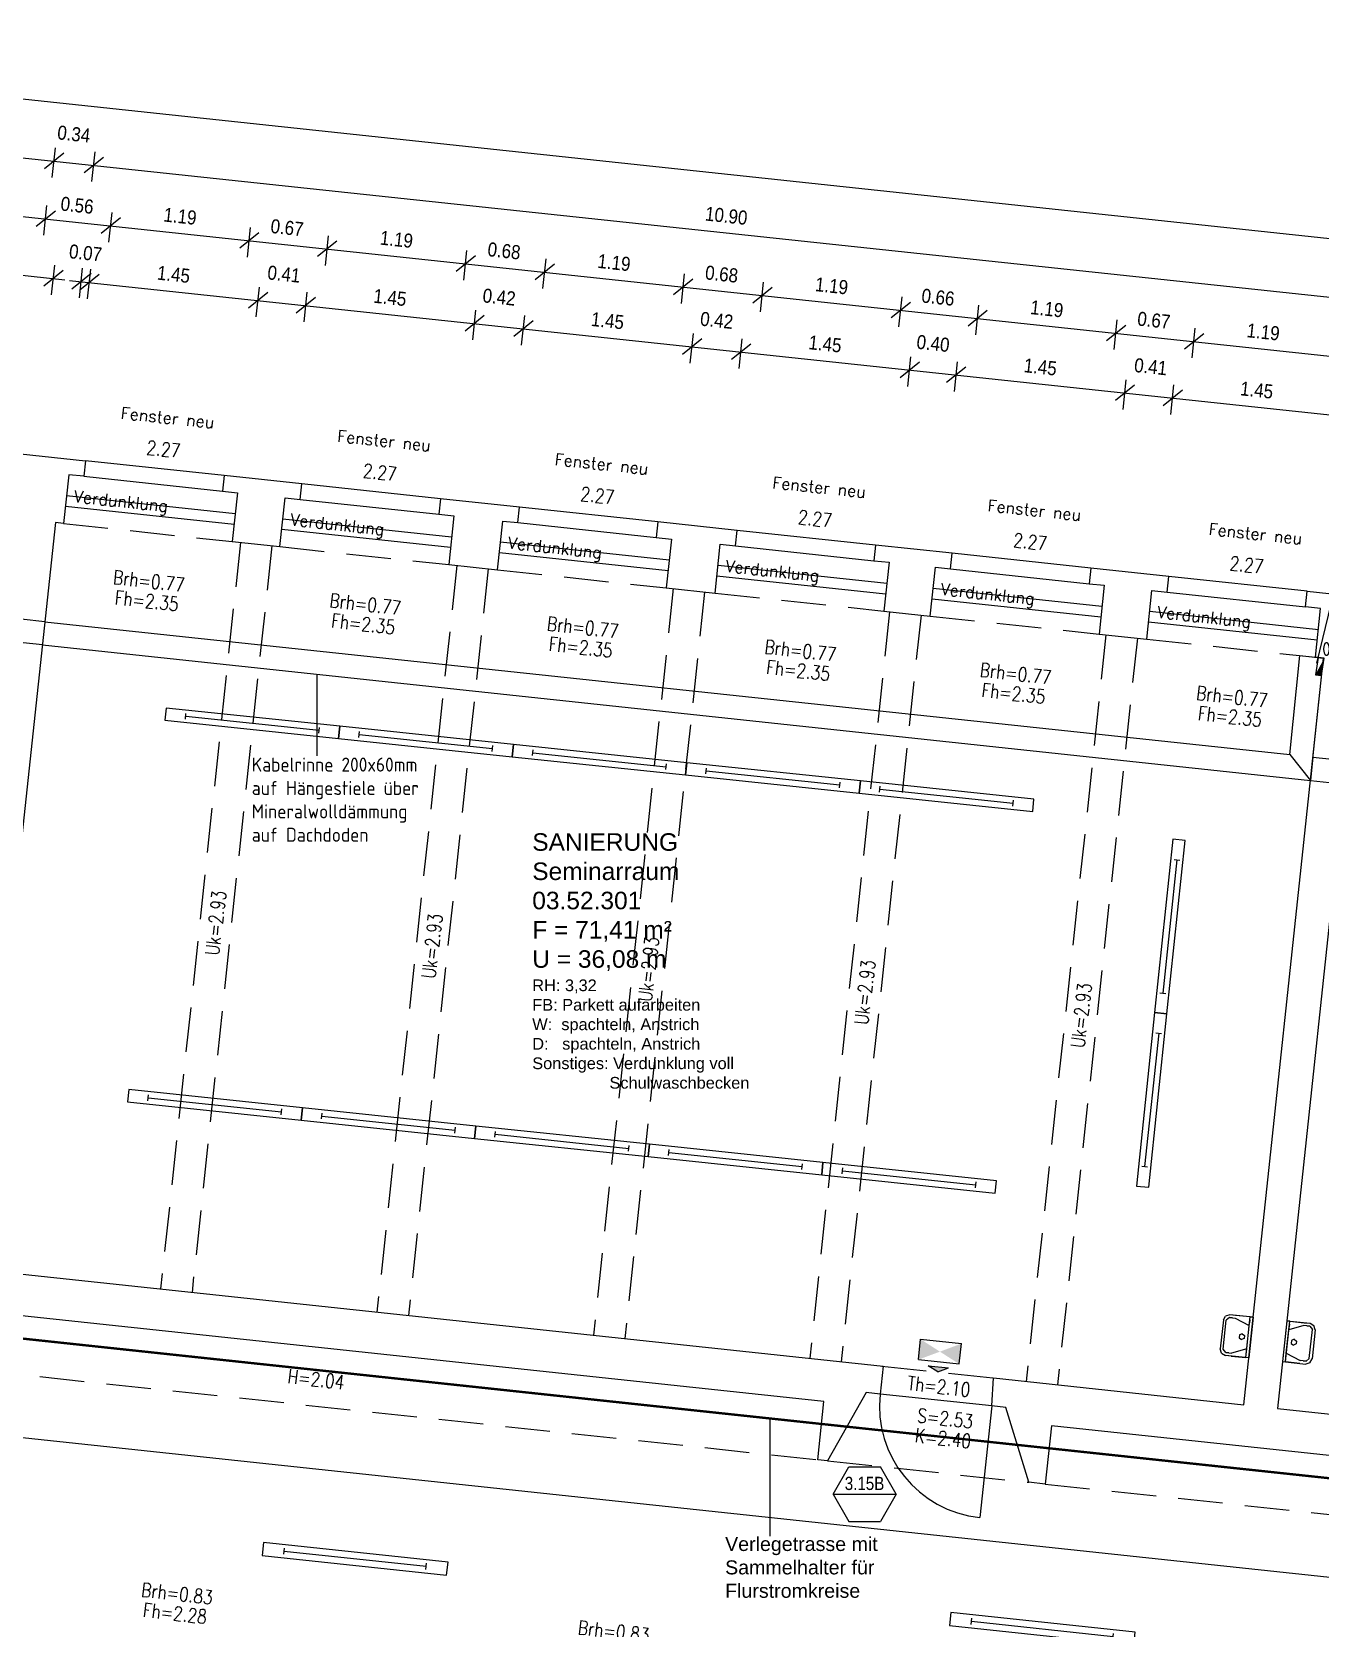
# Model space of a CAD drawing. Header units: metres. Extents: x -364 to -248, y 1030 to 1089.
# Drawn here: x -334.78 to -323.78, y 1064.79 to 1078.43 of the extents above; entities that cross this region are included whole.
import ezdxf
from ezdxf.enums import TextEntityAlignment as Align

# ---------------------------------------------------------------- set-up
doc = ezdxf.new("R2010")
doc.units = ezdxf.units.M
doc.header["$LTSCALE"] = 0.03
for name, pattern in [('AUSGEZOGEN', [0]), ('GESTRICHELT', [9, 6, -3]), ('STRICHLINIE', [19.05, 12.7, -6.35])]:
    doc.linetypes.add(name, pattern=pattern)
doc.layers.get('0').update_dxf_attribs({"linetype": 'CONTINUOUS'})
for name, color, linetype in [('A_ansicht', 9, 'CONTINUOUS'), ('A_Bemaßung', 2, 'CONTINUOUS'), ('A_Elektro', 1, 'CONTINUOUS'), ('A_fenster', 7, 'CONTINUOUS'), ('A_höhen', 3, 'CONTINUOUS'), ('A_NR_TÜR', 1, 'CONTINUOUS'), ('A_text', 5, 'CONTINUOUS'), ('A_Tuernummern', 1, 'CONTINUOUS'), ('A_TXT-TUER', 1, 'CONTINUOUS'), ('A_türen', 9, 'CONTINUOUS'), ('A_verdeckt', 8, 'STRICHLINIE'), ('A_wände', 6, 'CONTINUOUS'), ('CKBB0002', 4, 'CONTINUOUS'), ('E__DURCHBR', 2, 'CONTINUOUS'), ('E__LEUCHTEN', 6, 'AUSGEZOGEN'), ('E__VERSYS', 2, 'AUSGEZOGEN')]:
    doc.layers.add(name, color=color, linetype=linetype)
doc.styles.add('arial-n', font='ARIALN.TTF')
doc.styles.add('BOLDSIMP_FNT', font='TXT', dxfattribs={"height": 1})
doc.styles.add('ISO9', font='iso8.shx', dxfattribs={"height": 0.12})
doc.styles.add('NORM', font='simplex.shx', dxfattribs={"width": 0.7, "bigfont": 'bigfont.shx'})
doc.styles.add('PITSIMP8', font='PITSIMP8.SHX')
doc.styles.add('SIMPLEX', font='simplex.shx', dxfattribs={"height": 0.1})
doc.styles.get("Standard").update_dxf_attribs({"font": 'ARIAL.TTF', "height": 1})

# ---------------------------------------------------------------- blocks, each defined once
blk = doc.blocks.new('SLASH1')
at = {"layer": 'A_Bemaßung', "color": 2, "linetype": 'Continuous'}
for p, q in [((0.07663, 0.07663), (-0.07319, -0.07319)), ((0, -0.14068), (0, 0.11466))]:
    blk.add_line(p, q, dxfattribs=at)
blk = doc.blocks.new('CA0300B2$')
at = {"color": 0, "linetype": 'AUSGEZOGEN'}
for p, q in [((0.175, 0), (-0.175, 0)), ((-0.175, 0), (-0.175, -0.025)), ((-0.175, 0), (-0.175, -0.2)), ((0.175, -0.025), (0.175, 0)), ((0.175, 0), (0.175, -0.2)), ((-0.175, -0.025), (-0.1, -0.025)), ((-0.175, -0.15), (-0.175, -0.025)), ((-0.175, -0.025), (0.175, -0.025)), ((-0.1, -0.025), (-0.15, -0.15)), ((-0.1, -0.025), (0.1, -0.025)), ((-0.013, -0.057), (-0.025, -0.079)), ((-0.013, -0.1), (-0.025, -0.079)), ((0.012, -0.057), (-0.013, -0.057)), ((0.012, -0.1), (-0.013, -0.1)), ((0.025, -0.079), (0.012, -0.057)), ((0.025, -0.079), (0.012, -0.1)), ((0.15, -0.15), (0.1, -0.025)), ((0.1, -0.025), (0.175, -0.025)), ((0.15, -0.025), (0.125, -0.025)), ((0.175, -0.025), (0.175, -0.15)), ((-0.175, -0.15), (-0.175, -0.2)), ((-0.16, -0.235), (-0.175, -0.2)), ((-0.175, -0.2), (-0.175, -0.2)), ((-0.16, -0.235), (-0.125, -0.25)), ((-0.15, -0.175), (-0.15, -0.15)), ((-0.15, -0.2), (-0.15, -0.15)), ((-0.15, -0.175), (-0.15, -0.2)), ((-0.15, -0.2), (-0.125, -0.225)), ((-0.125, -0.225), (0.125, -0.225)), ((0.125, -0.25), (-0.125, -0.25)), ((-0.125, -0.25), (-0.125, -0.25)), ((0.15, -0.2), (0.125, -0.225)), ((0.125, -0.25), (0.16, -0.235)), ((0.15, -0.175), (0.15, -0.15)), ((0.15, -0.2), (0.15, -0.15)), ((0.15, -0.175), (0.15, -0.2)), ((0.175, -0.2), (0.16, -0.235)), ((0.175, -0.15), (0.175, -0.2))]:
    blk.add_line(p, q, dxfattribs=at)
blk = doc.blocks.new('Tür-Nr')
at = {"layer": 'A_NR_TÜR'}
for p, q in [((-0.057, -108.865), (0.077, -108.632)), ((0.077, -108.632), (0.347, -108.632)), ((0.481, -108.865), (0.347, -108.632)), ((-0.057, -108.865), (0.481, -108.865)), ((-0.057, -108.865), (0.077, -109.098)), ((0.481, -108.865), (0.347, -109.098)), ((0.077, -109.098), (0.347, -109.098))]:
    blk.add_line(p, q, dxfattribs=at)
at = {"layer": 'A_TXT-TUER', "style": 'arial-n', "flags": 4}
blk.add_attdef('TÜR-NR.', text='', height=0.113, dxfattribs=at).set_placement((0.211, -108.772), align=Align.MIDDLE_CENTER)
at = {"layer": 'A_TXT-TUER', "style": 'NORM', "width": 0.7}
for tag, flags, p in [('BRANDSCHUTZ', 4, (0.229, -108.981)), ('DIN', 5, (0.214, -109.198)), ('ABMESSUNG', 5, (0.214, -109.333)), ('MATERIAL', 5, (0.214, -109.467)), ('WANDART', 5, (0.214, -109.601)), ('ZARGE', 5, (0.214, -109.736)), ('SCHLOSS', 5, (0.214, -109.87)), ('BESCHLÄGE', 5, (0.214, -110.005)), ('SONSTIGES', 5, (0.214, -110.139))]:
    blk.add_attdef(tag, text='', height=0.0784, dxfattribs=dict(at, flags=flags)).set_placement(p, align=Align.MIDDLE_CENTER)
blk = doc.blocks.new('A$C70D86C85')
at = {"layer": 'E__VERSYS', "color": 3, "linetype": 'Continuous'}
for p, q in [((25.768, 21.946), (20.431, 22.516)), ((25.747, 21.747), (20.609, 22.296)), ((25.768, 21.946), (36.407, 20.809)), ((25.747, 21.747), (36.585, 20.589)), ((36.407, 20.809), (36.493, 21.656)), ((36.493, 21.656), (36.697, 21.634)), ((36.585, 20.589), (36.697, 21.634)), ((36.407, 20.809), (36.585, 20.589)), ((36.606, 20.788), (36.585, 20.589)), ((36.606, 20.788), (47.583, 19.615)), ((36.585, 20.589), (47.76, 19.394))]:
    blk.add_line(p, q, dxfattribs=at)
at = {"layer": 'E__VERSYS', "color": 7, "linetype": 'Continuous', "ltscale": 5}
blk.add_line((28.097, 20.8), (28.097, 21.496), dxfattribs=at)
at = {"layer": 'E__VERSYS', "color": 7, "insert": (27.537, 20.784), "char_height": 0.12, "attachment_point": 1}
blk.add_mtext('{\\Fiso8.shx;Kabelrinne 200x60mm\\Pauf Hängestiele über \\PMineralwolldämmung\\Pauf Dachdoden}', dxfattribs=at)
blk = doc.blocks.new('Deckendurchbruch')
for p, q in [((1, 1), (0, 1)), ((0, 1), (0, 0)), ((1, 0), (1, 1)), ((0, 0), (1, 0))]:
    blk.add_line(p, q)
blk.add_solid([(0, 0), (1, 1), (0, 1)])
blk = doc.blocks.new('A$C261B6F14')
at = {"layer": 'E__DURCHBR', "color": 2, "linetype": 'Continuous', "ltscale": 5}
ref = blk.add_blockref('Deckendurchbruch', (36.702, 21.633), dxfattribs=dict(at, xscale=0.05300000142002857, yscale=0.1499999999998636, zscale=1.1, rotation=171.2059939424837))
ref.add_attrib('EC_DIM', '0.050x0.150x0.150', (36.685, 21.652), dxfattribs={"color": 2, "linetype": 'Continuous', "height": 0.12, "rotation": 0.2029, "style": 'ISO9'})
blk = doc.blocks.new('A$C7E8237D9')
at = {"layer": 'E__VERSYS', "color": 7, "linetype": 'Continuous', "ltscale": 5}
blk.add_line((36.639, 21.592), (37.026, 23.192), dxfattribs=at)
blk = doc.blocks.new('A$C20DF02DF')
at = {"layer": 'E__VERSYS', "color": 7, "linetype": 'Continuous', "ltscale": 5}
blk.add_line((31.967, 14.126), (31.967, 15.133), dxfattribs=at)
at = {"layer": 'E__VERSYS', "color": 3, "linetype": 'GESTRICHELT', "ltscale": 5, "const_width": 0.02}
blk.add_lwpolyline([(20.744, 16.333), (65.678, 11.529)], dxfattribs=at)
at = {"layer": 'E__VERSYS', "color": 7, "insert": (31.582, 14.12), "char_height": 0.12, "attachment_point": 1}
blk.add_mtext('Verlegetrasse mit \\PSammelhalter für \\PFlurstromkreise', dxfattribs=at)
blk = doc.blocks.new('2DEL_458')
for p, q in [((-0.3844, -0.2363), (-0.3844, 0.2363)), ((0.3844, -0.2363), (0.3844, 0.2363)), ((-0.3844, 0), (0.3844, 0))]:
    blk.add_line(p, q)
blk.add_lwpolyline([(-0.5, -0.5), (0.5, -0.5), (0.5, 0.5), (-0.5, 0.5)], close=True)
at = {"style": 'PITSIMP8', "flags": 9}
for tag, p in [('BEZEICHNUNG', (-0.0298, 0.1793)), ('RAUM/GRUPPE', (-0.0298, 0.1593)), ('POS.NR.G-LV', (-0.0298, 0.1393)), ('FABRIKAT', (-0.0298, 0.1193)), ('TYP', (-0.0298, 0.0993)), ('VOLUMENSTROM', (-0.0298, 0.0393)), ('DRUCK/-STUFE', (-0.0298, 0.0193)), ('ANSCHLUSS', (-0.0298, -0.0007)), ('KENNUNG', (-0.0298, 0.0793)), ('LEISTUNG', (-0.0298, 0.0593)), ('TEMPERATUR', (-0.0298, -0.0607)), ('DREHZAHL', (-0.0298, -0.0807)), ('GROESSE', (-0.0298, -0.0207)), ('DN', (-0.0298, -0.0407)), ('SPANNUNG/FREQUENZ', (-0.0298, -0.1207)), ('SCHUTZART', (-0.0298, -0.1007)), ('GEWICHT', (-0.0298, -0.1407)), ('FREI', (-0.0298, -0.1607)), ('FREI', (-0.0298, -0.1807)), ('FREI', (-0.0298, -0.2007))]:
    blk.add_attdef(tag, text='', height=0.01, dxfattribs=at).set_placement(p, align=Align.MIDDLE)
blk = doc.blocks.new('PU1')
at = {"color": 3}
for p, q in [((-118.6, -55.3), (-118.6, 69.7)), ((-118.6, 69.7), (131.4, 69.7)), ((131.4, -55.3), (131.4, 69.7)), ((-118.6, -55.3), (131.4, -55.3)), ((-56.1, -86.6), (68.9, -86.6)), ((6.4, -117.8), (-56.1, -86.6)), ((6.4, -117.8), (68.9, -86.6))]:
    blk.add_line(p, q, dxfattribs=at)
for points in [[(-118.6, 69.7), (-118.6, -55.3), (131.4, -55.3), (131.4, 69.7)], [(68.9, -86.6), (-56.1, -86.6), (6.4, -117.8)]]:
    blk.add_solid(points, dxfattribs=at)

msp = doc.modelspace()

# ---------------------------------------------------------------- linework, layer by layer
at = {"layer": 'A_ansicht', "color": 9, "linetype": 'Continuous'}
for p, q in [((-333.14317, 1074.64045), (-334.32636, 1074.76681)), ((-331.29369, 1074.44291), (-332.4769, 1074.56929)), ((-334.49848, 1074.37957), (-333.05677, 1074.22549)), ((-329.43439, 1074.24434), (-330.61759, 1074.3707)), ((-332.64902, 1074.18192), (-331.20732, 1074.02784)), ((-327.57509, 1074.04576), (-328.75827, 1074.17213)), ((-330.78973, 1073.98322), (-329.34802, 1073.82914)), ((-325.73565, 1073.8493), (-326.91886, 1073.97567)), ((-328.93043, 1073.78452), (-327.48872, 1073.63042)), ((-323.88629, 1073.65178), (-325.06948, 1073.77816)), ((-327.09103, 1073.58793), (-325.64932, 1073.43387)), ((-325.24165, 1073.39028), (-323.79998, 1073.23623))]:
    msp.add_line(p, q, dxfattribs=at)
at = {"layer": 'A_Bemaßung', "linetype": 'Continuous'}
for p, q in [((-340.22316, 1078.4338), (-289.10413, 1072.97075)), ((-340.25615, 1077.93449), (-289.81733, 1072.54413)), ((-340.32943, 1077.43946), (-289.21039, 1071.97642)), ((-336.16338, 1076.49139), (-334.50293, 1076.31394)), ((-334.46307, 1076.30968), (-323.4266, 1075.13023)), ((-340.33545, 1066.9996), (-292.2607, 1061.86188))]:
    msp.add_line(p, q, dxfattribs=at)
at = {"layer": 'A_fenster', "color": 10, "linetype": 'Continuous'}
for p, q in [((-334.34054, 1074.63422), (-333.15736, 1074.50776)), ((-332.49107, 1074.43655), (-331.3079, 1074.31011)), ((-330.63179, 1074.23786), (-329.44859, 1074.11143)), ((-328.77248, 1074.03915), (-327.58932, 1073.91272)), ((-326.93307, 1073.84258), (-325.74988, 1073.71613)), ((-325.08372, 1073.64494), (-323.90055, 1073.5185))]:
    msp.add_line(p, q, dxfattribs=at)
at = {"layer": 'A_fenster', "linetype": 'Continuous'}
for p, q in [((-334.48893, 1074.46905), (-333.04722, 1074.31498)), ((-332.63946, 1074.2714), (-331.19777, 1074.11734)), ((-330.78017, 1074.07272), (-329.33848, 1073.91863)), ((-328.92089, 1073.874), (-327.47916, 1073.71993)), ((-327.08145, 1073.67742), (-325.63975, 1073.52335)), ((-325.2321, 1073.47979), (-323.7904, 1073.32572))]:
    msp.add_line(p, q, dxfattribs=at)
at = {"layer": 'A_türen', "linetype": 'Continuous'}
for q in [(-327.53624, 1066.78706), (-326.68387, 1065.73056)]:
    msp.add_line((-326.58175, 1066.68506), q, dxfattribs=at)
msp.add_arc((-326.58175, 1066.68506), 0.95994, 173.900335, 263.893268, dxfattribs=at)
at = {"layer": 'A_verdeckt'}
for p, q in [((-334.51442, 1074.23043), (-333.07272, 1074.07635)), ((-334.51442, 1074.23043), (-333.07272, 1074.07635)), ((-333.00312, 1074.06892), (-333.68529, 1067.68556)), ((-332.73456, 1074.04021), (-333.41675, 1067.65686)), ((-332.66496, 1074.03278), (-331.22326, 1073.87869)), ((-332.66496, 1074.03278), (-331.22326, 1073.87869)), ((-331.15368, 1073.87126), (-331.83586, 1067.48791)), ((-330.88521, 1073.84258), (-331.56739, 1067.45922)), ((-330.80566, 1073.83407), (-329.36396, 1073.67999)), ((-330.80566, 1073.83407), (-329.36396, 1073.67999)), ((-329.3043, 1073.67362), (-329.98648, 1067.29027)), ((-329.03587, 1073.64493), (-329.71805, 1067.26158)), ((-328.94639, 1073.63538), (-327.50467, 1073.48129)), ((-328.94639, 1073.63538), (-327.50467, 1073.48129)), ((-327.45497, 1073.47598), (-328.13714, 1067.09264)), ((-327.1865, 1073.4473), (-327.86868, 1067.06395)), ((-327.10695, 1073.43879), (-325.66526, 1073.28472)), ((-325.6056, 1073.27835), (-326.28778, 1066.89499)), ((-325.33715, 1073.24964), (-326.01934, 1066.8663)), ((-325.25762, 1073.24115), (-323.8159, 1073.08709)), ((-336.4209, 1067.1186), (-328.069, 1066.22564)), ((-327.5207, 1067.02675), (-326.5662, 1066.92474)), ((-327.98448, 1066.21661), (-326.2643, 1066.03258)), ((-326.12512, 1066.01769), (-318.81721, 1065.2363))]:
    msp.add_line(p, q, dxfattribs=at)
at = {"layer": 'A_wände', "linetype": 'Continuous'}
for points in [[(-334.88316, 1074.82629), (-334.32636, 1074.76682), (-334.34055, 1074.63422), (-334.46979, 1074.64803), (-334.51443, 1074.23043), (-334.58392, 1074.23785), (-335.02702, 1070.09173)], [(-332.4769, 1074.56929), (-333.14317, 1074.64044), (-333.15735, 1074.50777), (-333.02809, 1074.49396), (-333.07272, 1074.07635), (-332.66496, 1074.03277), (-332.62033, 1074.45038), (-332.49108, 1074.43656), (-332.4769, 1074.56929)], [(-330.61759, 1074.37071), (-331.2937, 1074.44292), (-331.3079, 1074.31012), (-331.17863, 1074.2963), (-331.22326, 1073.8787), (-330.80567, 1073.83408), (-330.76104, 1074.25167), (-330.63179, 1074.23787), (-330.61759, 1074.37071)], [(-328.75827, 1074.17213), (-329.43439, 1074.24434), (-329.44859, 1074.11142), (-329.31935, 1074.09761), (-329.36397, 1073.68), (-328.94639, 1073.63538), (-328.90175, 1074.05298), (-328.77248, 1074.03915), (-328.75827, 1074.17213)], [(-326.91886, 1073.97568), (-327.57509, 1074.04576), (-327.58931, 1073.91272), (-327.46004, 1073.8989), (-327.50467, 1073.48129), (-327.10696, 1073.43879), (-327.06233, 1073.8564), (-326.93308, 1073.84258), (-326.91886, 1073.97568)], [(-325.62064, 1073.70233), (-325.66526, 1073.28473), (-325.25761, 1073.24116), (-325.21297, 1073.65876), (-325.08372, 1073.64494), (-325.06948, 1073.77816), (-325.73565, 1073.8493), (-325.74988, 1073.71614), (-325.62064, 1073.70233)], [(-318.76409, 1065.73345), (-326.07198, 1066.51494), (-326.12512, 1066.0177), (-326.2643, 1066.03257), (-326.46243, 1066.67231), (-326.58175, 1066.68506), (-326.5662, 1066.92475), (-324.42849, 1066.6963), (-323.74632, 1073.07965), (-323.8159, 1073.08709), (-323.77127, 1073.50469), (-323.90054, 1073.5185), (-323.88629, 1073.65179)], [(-323.88629, 1073.65179), (-323.20026, 1073.57852)], [(-323.45805, 1073.04824), (-324.14022, 1066.66499), (-318.21425, 1066.03168)], [(-335.26611, 1067.85451), (-327.51075, 1067.0257), (-327.53625, 1066.78707), (-327.65556, 1066.79992), (-327.98449, 1066.21662), (-328.069, 1066.22565), (-328.01577, 1066.72278), (-336.36775, 1067.61575)]]:
    msp.add_lwpolyline(points, dxfattribs=at)

# ---------------------------------------------------------------- block references
at = {"layer": 'A_Bemaßung', "color": 7, "rotation": 353.8999999999999}
for p in [(-334.59554, 1077.32954), (-334.25737, 1077.2934), (-334.66854, 1076.83448), (-334.11175, 1076.77499), (-332.92857, 1076.64854), (-332.26231, 1076.57733), (-331.0791, 1076.4509), (-334.60236, 1076.32457), (-334.36365, 1076.29906), (-334.29414, 1076.29163), (-330.403, 1076.37864), (-332.85244, 1076.13756), (-329.21981, 1076.25218), (-328.5437, 1076.17993), (-332.44469, 1076.09398), (-327.36053, 1076.05349), (-331.00298, 1075.93991), (-330.58539, 1075.89528), (-326.7043, 1075.98336), (-325.5211, 1075.85691), (-329.14369, 1075.74121), (-324.85493, 1075.78572), (-328.72611, 1075.69658), (-327.28438, 1075.5425), (-326.88668, 1075.5), (-325.44498, 1075.34593), (-325.03733, 1075.30235)]:
    msp.add_blockref('SLASH1', p, dxfattribs=at)
at = {"layer": 'A_Elektro', "linetype": 'Continuous'}
for name in ['A$C7E8237D9', 'A$C261B6F14', 'A$C70D86C85', 'A$C20DF02DF']:
    msp.add_blockref(name, (-360.44279, 1051.44521), dxfattribs=at)
at = {"layer": 'A_Tuernummern'}
ref = msp.add_blockref('Tür-Nr', (-327.88055, 1174.79553), dxfattribs=at)
ref.add_attrib('TÜR-NR.', '3.15B', dxfattribs={"layer": 'A_TXT-TUER', "height": 0.112896, "style": 'arial-n'}).set_placement((-327.6692, 1066.02318), align=Align.MIDDLE_CENTER)
at = {"layer": 'CKBB0002', "color": 8, "linetype": 'Continuous', "xscale": -1, "rotation": 263.9355574297425}
msp.add_blockref('CA0300B2$', (-324.36726, 1067.27027), dxfattribs=at)
at = {"layer": 'CKBB0002', "color": 8, "linetype": 'Continuous', "rotation": 83.85858994099564}
msp.add_blockref('CA0300B2$', (-324.07881, 1067.23943), dxfattribs=at)
at = {"layer": 'E__LEUCHTEN', "color": 1, "linetype": 'Continuous', "ltscale": 0.1, "yscale": 0.1053807999999208, "zscale": 1.4913265}
for p, xscale, rotation in [((-332.90082, 1072.52266), 1.491326499999952, 353.9999999999997), ((-331.41766, 1072.36678), 1.491326499999952, 353.9999999999997), ((-329.93451, 1072.21089), 1.491326499999952, 353.9999999999997), ((-328.45135, 1072.05501), 1.491326499999952, 353.9999999999997), ((-326.96819, 1071.89912), 1.491326499999952, 353.9999999999997), ((-325.05941, 1070.78525), 1.491326500000021, 263.9999999999955), ((-325.2153, 1069.30209), 1.491326500000021, 263.9999999999955), ((-333.22096, 1069.25974), 1.491326499999952, 353.9999999999997), ((-331.7378, 1069.10385), 1.491326499999952, 353.9999999999997), ((-330.25464, 1068.94796), 1.491326499999952, 353.9999999999997), ((-328.77149, 1068.79208), 1.491326499999952, 353.9999999999997), ((-327.28833, 1068.63619), 1.491326499999952, 353.9999999999997)]:
    msp.add_blockref('2DEL_458', p, dxfattribs=dict(at, xscale=xscale, rotation=rotation))
at = {"layer": 'E__LEUCHTEN', "color": 7, "xscale": 0.00139947050601085, "yscale": 0.001399470505930367, "zscale": 0.001399470506, "rotation": 353.9052153348365}
msp.add_blockref('PU1', (-327.03486, 1067.14069), dxfattribs=at)
at = {"layer": 'E__LEUCHTEN', "color": 7, "linetype": 'Continuous', "ltscale": 5, "xscale": 1.584999999999992, "yscale": 0.11200000000008, "zscale": 1.585, "rotation": 353.8999905678065}
for p in [(-332.02256, 1065.37921), (-326.14985, 1064.77928)]:
    msp.add_blockref('2DEL_458', p, dxfattribs=at)

# ---------------------------------------------------------------- texts
at = {"layer": 'A_Bemaßung', "color": 7, "linetype": 'Continuous', "style": 'BOLDSIMP_FNT', "width": 0.9}
for s, p in [('0.34', (-334.57646, 1077.48076)), ('0.56', (-334.54847, 1076.87194)), ('10.90', (-329.04037, 1076.78614)), ('1.19', (-333.66825, 1076.77788)), ('0.67', (-332.75376, 1076.68014)), ('1.19', (-331.8188, 1076.58022)), ('0.07', (-334.47633, 1076.46438)), ('0.68', (-330.89938, 1076.48197)), ('1.19', (-329.95949, 1076.38152)), ('1.45', (-333.72394, 1076.28098)), ('0.41', (-332.78066, 1076.28315)), ('0.68', (-329.04008, 1076.28327)), ('1.19', (-328.1002, 1076.18282)), ('1.45', (-331.87448, 1076.08332)), ('0.42', (-330.94162, 1076.08662)), ('0.66', (-327.19074, 1076.08563)), ('1.19', (-326.26079, 1075.98625)), ('1.45', (-330.01518, 1075.88463)), ('0.42', (-329.08234, 1075.88791)), ('0.67', (-325.34635, 1075.88852)), ('0.40', (-327.23297, 1075.69028)), ('1.19', (-324.41144, 1075.78861)), ('1.45', (-328.15589, 1075.68593)), ('1.45', (-326.31647, 1075.48934)), ('0.41', (-325.37325, 1075.49153)), ('1.45', (-324.46711, 1075.29171))]:
    msp.add_text(s, height=0.12, rotation=353.8, dxfattribs=at).set_placement(p, align=Align.BOTTOM_LEFT)
at = {"layer": 'A_höhen', "linetype": 'Continuous', "style": 'SIMPLEX', "width": 0.8}
for s, rotation, p in [('2.27', 353.5, (-333.66097, 1074.86638)), ('2.27', 353.5, (-331.81153, 1074.66872)), ('2.27', 353.5, (-329.95223, 1074.47002)), ('2.27', 353.5, (-328.09293, 1074.27133)), ('2.27', 353.5, (-326.25352, 1074.07474)), ('2.27', 353.5, (-324.40416, 1073.8771)), ('Brh=0.77', 353.5, (-333.78546, 1073.7387)), ('Fh=2.35', 353.5, (-333.80351, 1073.56968)), ('Brh=0.77', 353.5, (-331.93598, 1073.54107)), ('Fh=2.35', 353.5, (-331.95405, 1073.37203)), ('Brh=0.77', 353.5, (-330.07669, 1073.34236)), ('Fh=2.35', 353.5, (-330.09475, 1073.17332)), ('Brh=0.77', 353.5, (-328.2174, 1073.14366)), ('Fh=2.35', 353.5, (-328.23545, 1072.97464)), ('Brh=0.77', 353.5, (-326.37798, 1072.94708)), ('Fh=2.35', 353.5, (-326.39604, 1072.77805)), ('Brh=0.77', 353.5, (-324.52863, 1072.74944)), ('Fh=2.35', 353.5, (-324.5467, 1072.58042)), ('Uk=2.93', 83.5, (-333.2144, 1070.81587)), ('Uk=2.93', 83.5, (-331.36502, 1070.61824)), ('Uk=2.93', 83.5, (-329.51567, 1070.4206)), ('Uk=2.93', 83.5, (-327.66632, 1070.22294)), ('Uk=2.93', 83.5, (-325.81698, 1070.02532)), ('H=2.04', 353.5, (-332.35659, 1066.91368)), ('Th=2.10', 353.5, (-327.03284, 1066.85224)), ('S=2.53', 353.5, (-326.97964, 1066.57812)), ('K=2.40', 353.5, (-326.99772, 1066.4091)), ('Brh=0.83', 353.5, (-333.54432, 1065.08118)), ('Fh=2.28', 353.5, (-333.5624, 1064.91215)), ('Brh=0.83', 353.5, (-329.81204, 1064.7581))]:
    msp.add_text(s, height=0.12, rotation=rotation, dxfattribs=at).set_placement(p, align=Align.MIDDLE_CENTER)
at = {"layer": 'A_text', "linetype": 'Continuous', "char_height": 0.1, "width": 1, "attachment_point": 1, "style": 'SIMPLEX'}
for s, insert, rotation in [('{\\Fsimplex.shx;Fenster neu}', (-334.01887, 1075.22668), 354), ('{\\Fsimplex.shx;Fenster neu}', (-332.16945, 1075.02961), 354), ('{\\Fsimplex.shx;Fenster neu}', (-330.31015, 1074.83102), 354), ('{\\Fsimplex.shx;Fenster neu}', (-328.45082, 1074.63246), 354), ('Verdunklung', (-334.41876, 1074.51393), 353.857607), ('{\\Fsimplex.shx;Fenster neu}', (-326.61139, 1074.43599), 354), ('Verdunklung', (-332.56939, 1074.31544), 353.857607), ('{\\Fsimplex.shx;Fenster neu}', (-324.72228, 1074.23422), 354), ('Verdunklung', (-330.7101, 1074.11677), 353.857607), ('Verdunklung', (-328.8508, 1073.91818), 353.857607), ('Verdunklung', (-327.01139, 1073.72145), 353.857607), ('Verdunklung', (-325.16195, 1073.52466), 353.857607)]:
    msp.add_mtext(s, dxfattribs=dict(at, insert=insert, rotation=rotation))
at = {"layer": 'A_text', "linetype": 'Continuous', "insert": (-330.50892, 1071.58227), "char_height": 0.15, "width": 6.6459, "attachment_point": 1}
msp.add_mtext('SANIERUNG \\PSeminarraum\\P03.52.301\\PF = 71,41 m²\\PU = 36,08 m\\P\\H0.1;RH: 3,32\\PFB: Parkett aufarbeiten\\PW:  spachteln, Anstrich\\PD:   spachteln, Anstrich\\PSonstiges: Verdunklung voll\\P                 Schulwaschbecken', dxfattribs=at)

doc.saveas('drawing.dxf')
